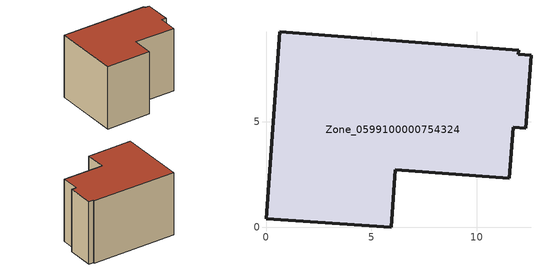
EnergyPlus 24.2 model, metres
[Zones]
Zone_0599100000754324
 floor ground (C_G): 11.55,2.31 6.15,2.73 5.94,0 0,0.38 0.66,9.26 12.01,8.39 11.99,8.21 12.59,8.17 12.34,4.7 11.74,4.74 z0
 wall outside (C_F): 12.34,4.7 12.59,8.17 11.99,8.21 12.01,8.39 0.66,9.26 0,0.38 5.94,0 6.15,2.73 11.55,2.31 11.74,4.74 12.34,4.7 z0:8.45
 roof outside (C_R): 6.15,2.73 11.55,2.31 11.74,4.74 12.34,4.7 12.59,8.17 11.99,8.21 12.01,8.39 0.66,9.26 0,0.38 5.94,0 z8.45
[BUILDING]
Pand.0599100000754324: North Axis=0; Terrain=City; Loads Convergence Tolerance Value=0.04; Temperature Convergence Tolerance Value=0.4; Solar Distribution=FullExterior; Maximum Number of Warmup Days=25; Minimum Number of Warmup Days=1
[Site:Location]
Rotterdam.The.Hague.AP_ZH_NLD Design_Conditions: Latitude=51.96; Longitude=4.45; Time Zone=1; Elevation=-4.5
[SITE:GROUNDTEMPERATURE:BUILDINGSURFACE]
18, 18, 18, 18, 18, 18, 18, 18, 18, 18, 18, 18
[MATERIAL] Thermal Absorptance=0.9; Solar Absorptance=0.7; Visible Absorptance=0.7
Name | Roughness | Thickness | Conductivity | Density | Specific Heat
G.D.2006-2014 | MediumSmooth | 0.15 | 0.06 | 540 | 1210
F.D.2006-2014 | Rough | 0.3 | 0.12 | 1920 | 840
R.D.2006-2014 | MediumRough | 0.2 | 0.08 | 1500 | 1000
[CONSTRUCTION]
C_G: G.D.2006-2014
C_F: F.D.2006-2014
C_R: R.D.2006-2014
[ZONE]
Zone_0599100000754324: Type=1; Multiplier=1; Ceiling Height=Autocalculate; Volume=Autocalculate; Floor Area=autocalculate; Part of Total Floor Area=Yes
[ZONEINFILTRATION:DESIGNFLOWRATE]
Infil_Zone_0599100000754324: Zone or ZoneList or Space or SpaceList=Zone_0599100000754324; Schedule=AlwaysOn; Design Flow Rate Calculation Method=Flow/Area; Flow Rate per Floor Area=0.0021; Constant Term Coefficient=1; Temperature Term Coefficient=0; Velocity Term Coefficient=0; Velocity Squared Term Coefficient=0
[HVACTEMPLATE:ZONE:IDEALLOADSAIRSYSTEM]
Zone_0599100000754324: Maximum Heating Supply Air Temperature=50; Minimum Cooling Supply Air Temperature=13; Maximum Heating Supply Air Humidity Ratio=0.0156; Minimum Cooling Supply Air Humidity Ratio=0.0077; Heating Limit=NoLimit; Cooling Limit=NoLimit; Dehumidification Control Type=ConstantSensibleHeatRatio; Cooling Sensible Heat Ratio=0.7; Dehumidification Setpoint=60; Humidification Control Type=None; Humidification Setpoint=30; Outdoor Air Method=None; Outdoor Air Flow Rate per Person=0.00944; Outdoor Air Flow Rate per Zone Floor Area=0; Outdoor Air Flow Rate per Zone=0; Demand Controlled Ventilation Type=None; Outdoor Air Economizer Type=NoEconomizer; Heat Recovery Type=None; Sensible Heat Recovery Effectiveness=0.7; Latent Heat Recovery Effectiveness=0.65
[ZONECONTROL:THERMOSTAT]
ThermostatControl_Zone_0599100000754324: Zone or ZoneList=Zone_0599100000754324; Control Type Schedule=DualSetpointControlType; Control 1=Thermostat_Zone_0599100000754324; Temperature Difference Between Cutout And Setpoint=0
[THERMOSTATSETPOINT:DUALSETPOINT]
Thermostat_Zone_0599100000754324: Heating Setpoint Temperature Schedule=HeatingSetpoint_Zone_0599100000754324; Cooling Setpoint Temperature Schedule=CoolingSetpoint_Zone_0599100000754324
[SCHEDULE:COMPACT]
HeatingSetpoint_Zone_0599100000754324: Through: 12/31, For: AllDays, Until: 24:00, 21
CoolingSetpoint_Zone_0599100000754324: Through: 12/31, For: AllDays, Until: 24:00, 24
DualSetpointControlType: Through: 12/31, For: AllDays, Until: 24:00, 4
AlwaysOn: Through: 12/31, For: AllDays, Until: 24:00, 1
